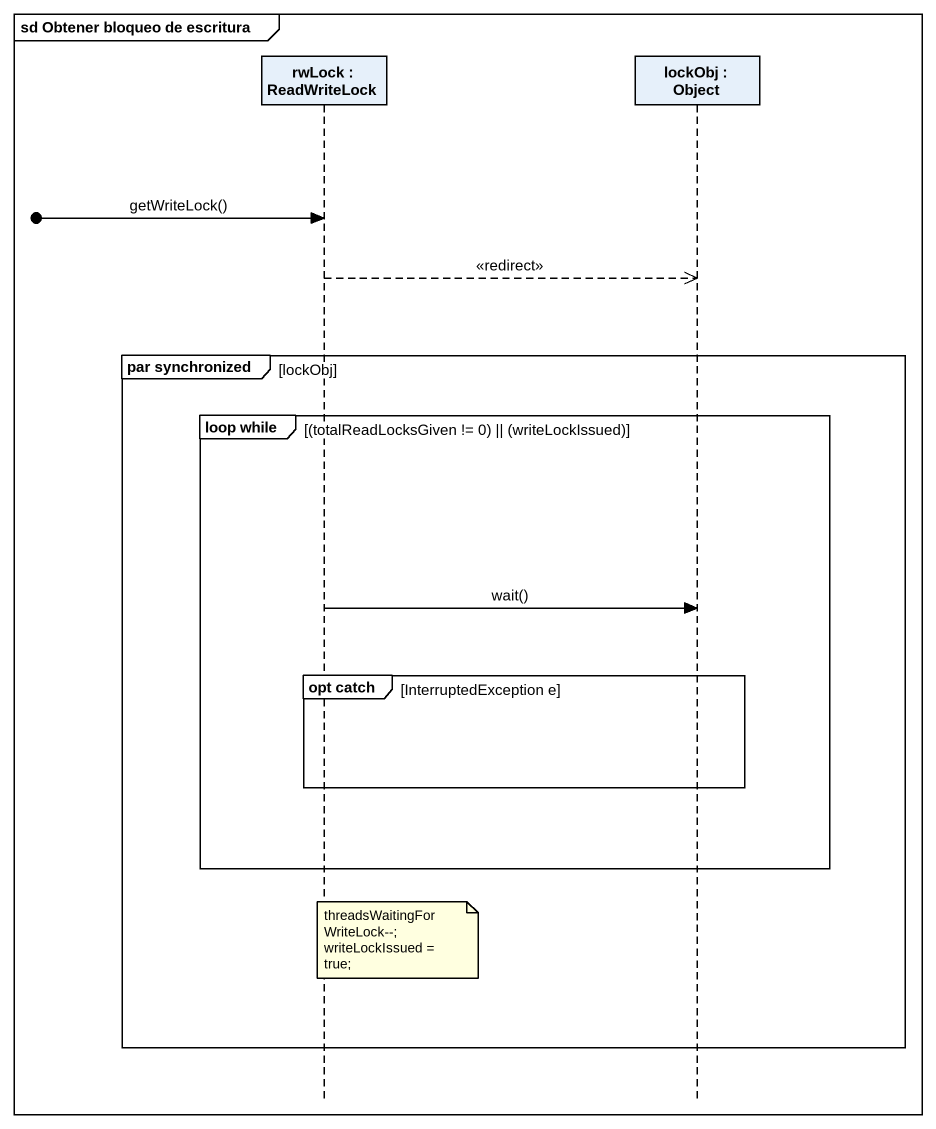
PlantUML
@startuml
mainframe sd Obtener bloqueo de escritura
hide footbox
participant "rwLock : ReadWriteLock" as rwLock
participant "lockObj : Object" as lockObj

[o-> rwLock : getWriteLock()
rwLock -->> lockObj : <<redirect>>
group par synchronized [lockObj]
  group loop while [(totalReadLocksGiven != 0) || (writeLockIssued)]
    rwLock -> lockObj : wait()
    group opt catch [InterruptedException e]
    end
  end
  note over rwLock
    threadsWaitingForWriteLock--;
    writeLockIssued = true;
  end note
end
@enduml
